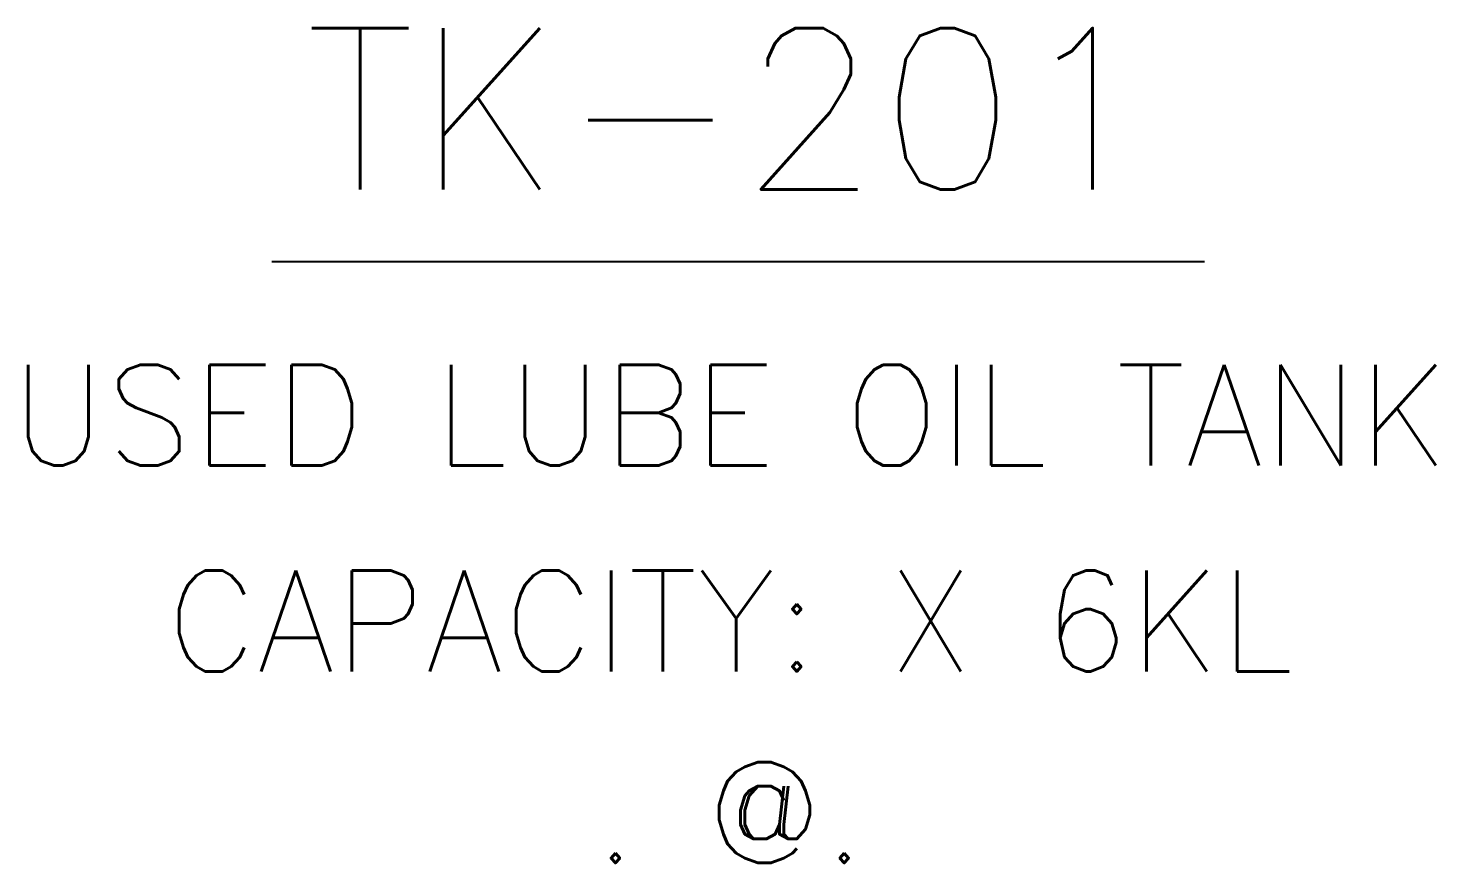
# Model space of a CAD drawing. Header units: inches. Extents: x -14.7 to 40.7, y -10.6 to 13.
# Drawn here: x -14.662 to -13.265, y -10.626 to -9.797 of the extents above; entities that cross this region are included whole.
import ezdxf
from ezdxf.enums import TextEntityAlignment as Align

# ---------------------------------------------------------------- set-up
doc = ezdxf.new("R2010")
doc.units = ezdxf.units.IN
doc.header["$MEASUREMENT"] = 0
doc.layers.add('Text', color=7, linetype='Continuous')
doc.styles.get("Standard").update_dxf_attribs({"font": 'romans.shx', "height": 0.1})

# ---------------------------------------------------------------- blocks, each defined once
blk = doc.blocks.new('*U71')
at = {"color": 0, "linetype": 'ByBlock', "lineweight": -3}
blk.add_line((-0.4546, -0.1517), (0.471, -0.1517), dxfattribs=at)
at = {"color": 0, "linetype": 'ByBlock', "lineweight": -2}
for tag, height, p in [('#(TargetObject.Tag)', 0.16, (0, 0)), ('#(TargetObject.Description)', 0.1, (0, -0.3041)), ('#(TargetObject.Width) X #(TargetObject.Height)', 0.1, (0, -0.5084)), ('#(Tanks.DesignPressure) @#(Tanks.DesignTemperature)', 0.1, (0, -0.6984))]:
    blk.add_attdef(tag, text='', height=height, dxfattribs=at).set_placement(p, align=Align.MIDDLE)

msp = doc.modelspace()

# ---------------------------------------------------------------- block references
at = {"layer": 'Text'}
msp.add_blockref('*U71', (-13.966, -9.8772), dxfattribs=at).add_auto_attribs({'#(TargetObject.Tag)': 'TK-201', '#(TargetObject.Description)': 'USED LUBE OIL TANK', '#(TargetObject.Width) X #(TargetObject.Height)': 'CAPACITY: X 6KL', '#(Tanks.DesignPressure) @#(Tanks.DesignTemperature)': '. @.'})

doc.saveas('drawing.dxf')
